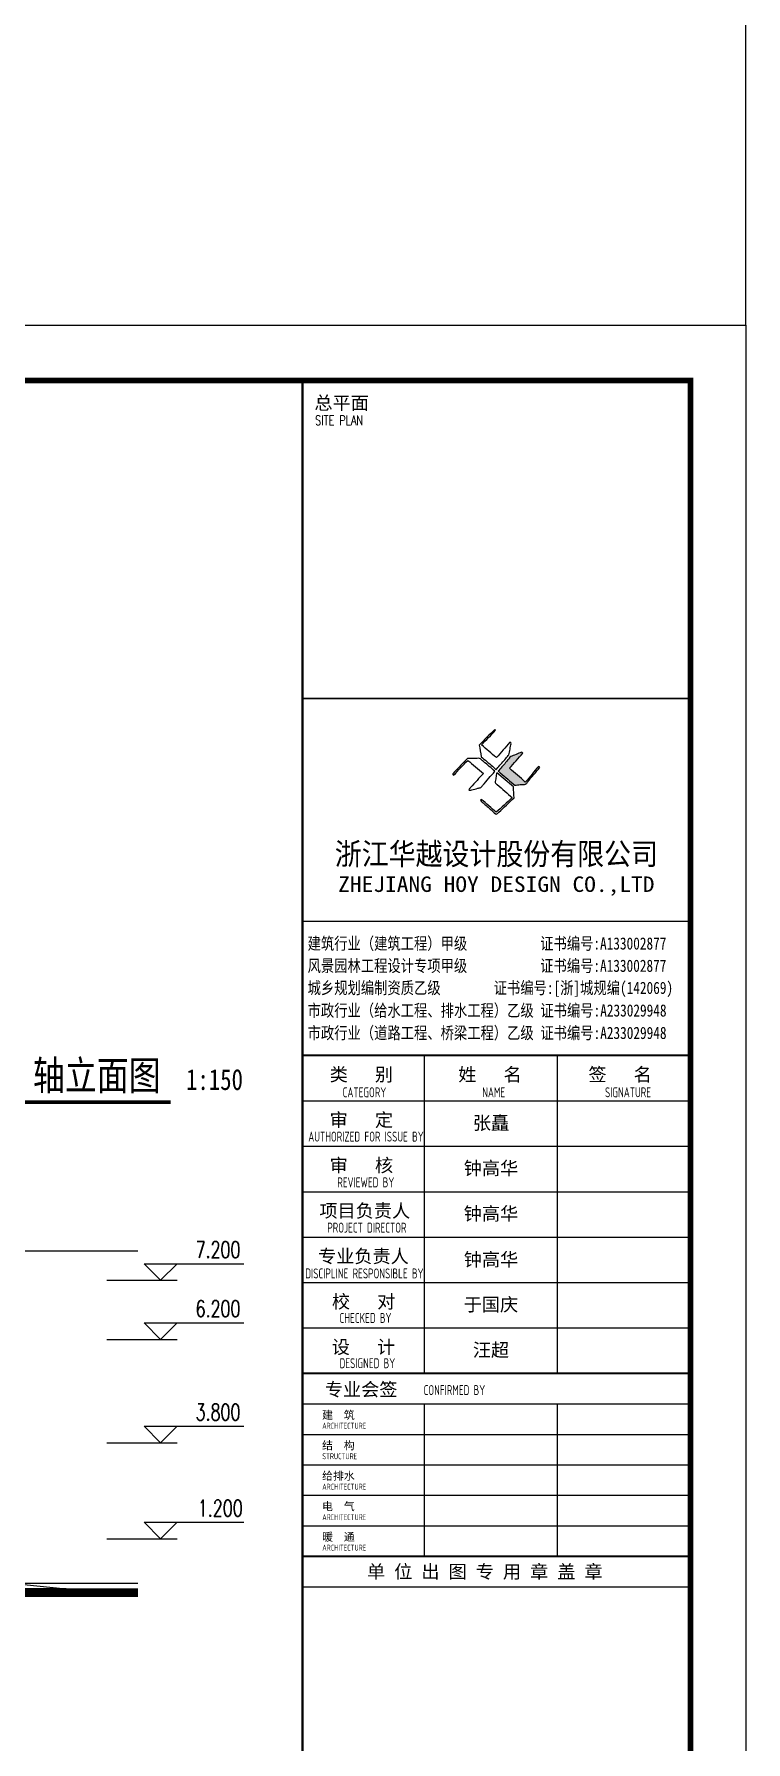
# Model space of a CAD drawing. Header units: millimetres. Extents: x 4455189 to 4808172, y 18512388 to 19204582.
# Drawn here: x 4767708 to 4786974, y 18580855 to 18627088 of the extents above; entities that cross this region are included whole.
import ezdxf
from ezdxf.enums import TextEntityAlignment as Align

# ---------------------------------------------------------------- set-up
doc = ezdxf.new("R2010")
doc.units = ezdxf.units.MM
doc.header["$LTSCALE"] = 1000
doc.header["$MEASUREMENT"] = 0
doc.layers.get('Defpoints').update_dxf_attribs({"color": 1})
for name, color, linetype in [('0 - 立面线', 7, 'Continuous'), ('AXIS_外部', 171, 'Continuous'), ('DIM_SYMB', 165, 'Continuous'), ('PUB_DIM', 161, 'Continuous'), ('PUB_TEXT', 7, 'Continuous'), ('PUB_TITLE', 4, 'Continuous'), ('TK', 4, 'Continuous')]:
    doc.layers.add(name, color=color, linetype=linetype)
doc.styles.add('-宋体', font='', dxfattribs={"width": 0.8})
doc.styles.add('_TCH_DIM', font='SIMPLEX', dxfattribs={"bigfont": 'GBCBIG'})
doc.styles.add('HT', font='simhei.ttf', dxfattribs={"width": 0.7})
doc.styles.add('ROMANS', font='romans', dxfattribs={"width": 0.65, "height": 231.275})
doc.styles.add('TSSD_REIN', font='tssdeng.shx', dxfattribs={"width": 0.7, "bigfont": 'tssdchn.shx'})
doc.styles.add('YAYA', font='', dxfattribs={"width": 0.8, "height": 1})
doc.styles.add('图签宋体', font='', dxfattribs={"height": 300})
doc.styles.add('图签黑体', font='simhei.ttf', dxfattribs={"height": 550})
doc.styles.get('-宋体').set_extended_font_data('SimSun')
doc.styles.get('YAYA').set_extended_font_data('SimSun')
doc.styles.get('图签宋体').set_extended_font_data('NSimSun')

# ---------------------------------------------------------------- blocks, each defined once
blk = doc.blocks.new('A$C053D6479')
at = {"layer": 'PUB_TITLE'}
h = blk.add_hatch(color=256, dxfattribs=at)
h.dxf.hatch_style = 1
edge = h.paths.add_edge_path()
edge.add_spline(control_points=[(1026, 827), (1105, 920), (1188, 1008), (1266, 1102)], knot_values=[13, 13, 13, 13, 14, 14, 14, 14], degree=3, periodic=0)
edge.add_spline(control_points=[(1266, 1102), (1258, 1111), (1249, 1119), (1239, 1116)], knot_values=[12, 12, 12, 12, 13, 13, 13, 13], degree=3, periodic=0)
edge.add_spline(control_points=[(1239, 1116), (1210, 1107), (1179, 1092), (1144, 1077)], knot_values=[11, 11, 11, 11, 12, 12, 12, 12], degree=3, periodic=0)
edge.add_spline(control_points=[(1144, 1077), (1109, 1063), (1069, 1053), (1047, 1038)], knot_values=[10, 10, 10, 10, 11, 11, 11, 11], degree=3, periodic=0)
edge.add_spline(control_points=[(1047, 1038), (1028, 1026), (1007, 992), (991, 972)], knot_values=[9, 9, 9, 9, 10, 10, 10, 10], degree=3, periodic=0)
edge.add_spline(control_points=[(991, 972), (942, 913), (899, 868), (849, 810)], knot_values=[8, 8, 8, 8, 9, 9, 9, 9], degree=3, periodic=0)
edge.add_spline(control_points=[(849, 810), (842, 801), (822, 776), (822, 775)], knot_values=[7, 7, 7, 7, 8, 8, 8, 8], degree=3, periodic=0)
edge.add_spline(control_points=[(822, 775), (823, 771), (848, 752), (859, 744)], knot_values=[6, 6, 6, 6, 7, 7, 7, 7], degree=3, periodic=0)
edge.add_spline(control_points=[(859, 744), (949, 670), (1035, 592), (1122, 521)], knot_values=[5, 5, 5, 5, 6, 6, 6, 6], degree=3, periodic=0)
edge.add_spline(control_points=[(1122, 521), (1153, 527), (1185, 530), (1217, 533)], knot_values=[4, 4, 4, 4, 5, 5, 5, 5], degree=3, periodic=0)
edge.add_spline(control_points=[(1217, 533), (1246, 535), (1293, 532), (1316, 542)], knot_values=[3, 3, 3, 3, 4, 4, 4, 4], degree=3, periodic=0)
edge.add_spline(control_points=[(1316, 542), (1327, 547), (1338, 565), (1349, 579)], knot_values=[2, 2, 2, 2, 3, 3, 3, 3], degree=3, periodic=0)
edge.add_spline(control_points=[(1349, 579), (1423, 670), (1507, 759), (1572, 848)], knot_values=[1, 1, 1, 1, 2, 2, 2, 2], degree=3, periodic=0)
edge.add_spline(control_points=[(1572, 848), (1564, 852), (1561, 861), (1551, 862)], knot_values=[0, 0, 0, 0, 1, 1, 1, 1], degree=3, periodic=0)
edge.add_spline(control_points=[(1551, 862), (1469, 769), (1393, 671), (1310, 579)], knot_values=[15, 15, 15, 15, 16, 16, 16, 16], degree=3, periodic=0)
edge.add_spline(control_points=[(1310, 579), (1216, 662), (1118, 742), (1026, 827)], knot_values=[14, 14, 14, 14, 15, 15, 15, 15], degree=3, periodic=0)
at = {"layer": 'TK'}
for points, knots in [([(1031, 1298), (1066, 1286), (1054, 1262), (1045, 1224), (1036, 1188), (1031, 1158), (1024, 1121), (1020, 1104), (1017, 1085), (1012, 1071), (1004, 1052), (976, 1026), (956, 1003), (906, 946), (866, 899), (814, 839), (806, 829), (789, 806), (787, 806), (777, 804), (728, 856), (719, 864), (651, 922), (580, 978), (514, 1036), (509, 1106), (488, 1176), (479, 1247), (570, 1343), (663, 1436), (758, 1526), (764, 1523), (768, 1518), (774, 1515), (693, 1422), (599, 1343), (520, 1249), (607, 1171), (698, 1096), (789, 1021), (874, 1109), (950, 1206), (1031, 1298)], [0, 0, 0, 0, 1, 1, 1, 2, 2, 2, 3, 3, 3, 4, 4, 4, 5, 5, 5, 6, 6, 6, 7, 7, 7, 8, 8, 8, 9, 9, 9, 10, 10, 10, 11, 11, 11, 12, 12, 12, 13, 13, 13, 14, 14, 14, 14]), ([(555, 949), (624, 891), (699, 833), (760, 773), (689, 691), (614, 604), (539, 517), (529, 505), (516, 487), (506, 482), (492, 475), (469, 472), (452, 467), (416, 456), (383, 448), (342, 438), (323, 433), (297, 422), (293, 440), (291, 452), (313, 470), (322, 480), (400, 566), (477, 652), (553, 736), (460, 815), (366, 894), (270, 970), (183, 883), (101, 791), (16, 703), (-18, 714), (9, 735), (28, 755), (103, 838), (192, 930), (266, 1005), (319, 1009), (387, 1005), (442, 1007), (456, 1008), (472, 1011), (485, 1007), (507, 1000), (534, 967), (555, 949)], [0, 0, 0, 0, 1, 1, 1, 2, 2, 2, 3, 3, 3, 4, 4, 4, 5, 5, 5, 6, 6, 6, 7, 7, 7, 8, 8, 8, 9, 9, 9, 10, 10, 10, 11, 11, 11, 12, 12, 12, 13, 13, 13, 14, 14, 14, 15, 15, 15, 15]), ([(1551, 862), (1561, 861), (1564, 852), (1572, 848), (1507, 759), (1423, 670), (1349, 579), (1338, 565), (1327, 547), (1316, 542), (1293, 532), (1246, 535), (1217, 533), (1185, 530), (1153, 527), (1122, 521), (1035, 592), (949, 670), (859, 744), (848, 752), (823, 771), (822, 775), (822, 776), (842, 801), (849, 810), (899, 868), (942, 913), (991, 972), (1007, 992), (1028, 1026), (1047, 1038), (1069, 1053), (1109, 1063), (1144, 1077), (1179, 1092), (1210, 1107), (1239, 1116), (1249, 1119), (1258, 1111), (1266, 1102), (1188, 1008), (1105, 920), (1026, 827), (1118, 742), (1216, 662), (1310, 579), (1393, 671), (1469, 769), (1551, 862)], [0, 0, 0, 0, 1, 1, 1, 2, 2, 2, 3, 3, 3, 4, 4, 4, 5, 5, 5, 6, 6, 6, 7, 7, 7, 8, 8, 8, 9, 9, 9, 10, 10, 10, 11, 11, 11, 12, 12, 12, 13, 13, 13, 14, 14, 14, 15, 15, 15, 16, 16, 16, 16]), ([(1097, 490), (1100, 425), (1106, 361), (1107, 294), (1018, 207), (925, 121), (830, 33), (818, 21), (800, 0), (787, 0), (768, -1), (725, 49), (712, 60), (662, 103), (616, 143), (568, 186), (545, 207), (518, 224), (499, 250), (501, 259), (511, 261), (516, 267), (609, 192), (696, 111), (785, 33), (883, 118), (977, 208), (1070, 298), (992, 373), (892, 456), (803, 534), (791, 544), (768, 561), (766, 569), (761, 588), (776, 634), (780, 655), (785, 690), (788, 721), (795, 746), (897, 661), (998, 576), (1097, 490)], [0, 0, 0, 0, 1, 1, 1, 2, 2, 2, 3, 3, 3, 4, 4, 4, 5, 5, 5, 6, 6, 6, 7, 7, 7, 8, 8, 8, 9, 9, 9, 10, 10, 10, 11, 11, 11, 12, 12, 12, 13, 13, 13, 14, 14, 14, 14])]:
    blk.add_open_spline(points, degree=3, knots=knots, dxfattribs=at)
blk = doc.blocks.new('GeYuanFrame_60655677', base_point=(18.76, 4.34))
at = {"layer": 'PUB_TITLE'}
for points in [[(554.76, 235.14), (554.76, 292.54)], [(578.76, 235.14), (578.76, 292.54)], [(554.76, 202.14), (554.76, 229.64)], [(578.76, 202.14), (578.76, 229.64)]]:
    blk.add_lwpolyline(points, dxfattribs=at)
at = {"layer": 'TK'}
for p, q in [((43.76, 414.34), (602.76, 414.34)), ((532.76, 316.74), (602.76, 316.74)), ((532.76, 284.34), (602.76, 284.34)), ((532.76, 276.14), (602.76, 276.14)), ((532.76, 267.94), (602.76, 267.94)), ((532.76, 259.74), (602.76, 259.74)), ((532.76, 251.54), (602.76, 251.54)), ((532.76, 243.34), (602.76, 243.34)), ((532.76, 235.14), (602.76, 235.14)), ((532.76, 235.14), (602.76, 235.14))]:
    blk.add_line(p, q, dxfattribs=at)
for points in [[(18.76, 424.34), (612.76, 424.34), (612.76, 4.34), (18.76, 4.34), (18.76, 424.34)], [(532.76, 292.54), (602.76, 292.54)], [(532.76, 235.14), (602.76, 235.14)], [(532.76, 229.64), (602.76, 229.64)], [(532.76, 224.14), (602.76, 224.14)], [(532.76, 218.64), (602.76, 218.64)], [(532.76, 213.14), (602.76, 213.14)], [(532.76, 207.64), (602.76, 207.64)], [(532.76, 202.14), (602.76, 202.14)], [(532.76, 196.64), (602.76, 196.64)]]:
    blk.add_lwpolyline(points, dxfattribs=at)
at = {"layer": 'TK', "const_width": 1}
blk.add_lwpolyline([(602.76, 414.34), (43.76, 414.34), (43.76, 14.34), (602.76, 14.34)], close=True, dxfattribs=at)
at = {"layer": 'TK'}
for points, const_width in [([(532.76, 414.34), (532.76, 14.34)], 0.4), ([(532.76, 356.95), (602.76, 356.95)], 0.35), ([(532.76, 292.54), (602.76, 292.54)], 0.35), ([(532.76, 292.54), (602.76, 292.54)], 0.35), ([(532.76, 235.14), (602.76, 235.14)], 0.35), ([(532.76, 202.14), (602.76, 202.14)], 0.35)]:
    blk.add_lwpolyline(points, dxfattribs=dict(at, const_width=const_width))
at = {"layer": 'PUB_TITLE', "xscale": 0.01000000000021828, "yscale": 0.01000000000021828, "zscale": 0.01}
blk.add_blockref('A$C053D6479', (559.86, 336.08), dxfattribs=at)
at = {"layer": 'TK', "style": '图签宋体'}
for s, height, p in [('总平面', 2.4, (534.9, 409.1)), ('类   别', 2.4, (537.65, 287.9)), ('姓   名', 2.4, (560.87, 287.9)), ('签   名', 2.4, (584.35, 287.9)), ('审   定', 2.4, (537.65, 279.7)), ('审   核', 2.4, (537.65, 271.5)), ('项目负责人', 2.4, (535.8, 263.3)), ('专业负责人', 2.4, (535.56, 255.1)), ('校   对', 2.4, (538.06, 246.9)), ('设   计', 2.4, (538.03, 238.7)), ('专业会签', 2.4, (536.79, 231.05)), ('建  筑', 1.44, (536.28, 226.92)), ('结  构', 1.44, (536.28, 221.42)), ('给排水', 1.44, (536.28, 215.92)), ('电  气', 1.44, (536.28, 210.42)), ('暖  通', 1.44, (536.28, 204.92)), ('单 位 出 图 专 用 章 盖 章', 2.4, (544.39, 198.16))]:
    blk.add_text(s, height=height, dxfattribs=at).set_placement(p)
at = {"layer": 'TK'}
for s, height, style, width, p in [('SITE PLAN', 1.697, 'ROMANS', 0.76, (535.02, 406.31)), ('建筑行业（建筑工程）甲级           证书编号:A133002877', 2.2, '-宋体', 0.8, (533.67, 311.64)), ('风景园林工程设计专项甲级           证书编号:A133002877', 2.2, '-宋体', 0.8, (533.67, 307.62)), ('城乡规划编制资质乙级        证书编号:[浙]城规编(142069)', 2.2, '-宋体', 0.8, (533.67, 303.63)), ('市政行业（给水工程、排水工程）乙级 证书编号:A233029948', 2.2, '-宋体', 0.8, (533.67, 299.55)), ('市政行业（道路工程、桥梁工程）乙级 证书编号:A233029948', 2.2, '-宋体', 0.8, (533.67, 295.5)), ('CATEGORY', 1.8, 'TSSD_REIN', 0.7, (539.99, 284.98)), ('NAME', 1.8, 'TSSD_REIN', 0.7, (565.18, 284.98)), ('SIGNATURE', 1.8, 'TSSD_REIN', 0.7, (587.34, 284.98)), ('AUTHORIZED FOR ISSUE BY', 1.8, 'TSSD_REIN', 0.7, (533.79, 276.98)), ('REVIEWED BY', 1.8, 'TSSD_REIN', 0.7, (539.03, 268.72)), ('PROJECT DIRECTOR', 1.8, 'TSSD_REIN', 0.7, (537.22, 260.55)), ('DISCIPLINE RESPONSIBLE BY', 1.8, 'TSSD_REIN', 0.7, (533.25, 252.28)), ('CHECKED BY', 1.8, 'TSSD_REIN', 0.7, (539.42, 244.25)), ('DESIGNED BY', 1.8, 'TSSD_REIN', 0.7, (539.43, 236.08)), ('CONFIRMED BY', 1.8, 'TSSD_REIN', 0.7, (554.61, 231.23)), ('ARCHITECTURE', 1.08, 'TSSD_REIN', 0.7, (536.32, 225.15)), ('STRUCTURE', 1.08, 'TSSD_REIN', 0.7, (536.32, 219.65)), ('ARCHITECTURE', 1.08, 'TSSD_REIN', 0.7, (536.32, 214.15)), ('ARCHITECTURE', 1.08, 'TSSD_REIN', 0.7, (536.32, 208.65)), ('ARCHITECTURE', 1.08, 'TSSD_REIN', 0.7, (536.32, 203.15))]:
    blk.add_text(s, height=height, dxfattribs=dict(at, style=style, width=width)).set_placement(p)
for s, height, style, width, p in [('浙江华越设计股份有限公司', 3.96, 'HT', 0.9, (567.74, 328.97)), ('ZHEJIANG HOY DESIGN CO.,LTD', 2.8, '图签黑体', 1.11, (567.73, 323.1))]:
    blk.add_text(s, height=height, dxfattribs=dict(at, style=style, width=width)).set_placement(p, align=Align.MIDDLE)
at = {"layer": 'TK', "char_height": 2.4, "width": 24, "attachment_point": 5, "style": '图签宋体'}
for s, insert in [('张矗', (566.76, 280.21)), ('钟高华', (566.76, 272.04)), ('钟高华', (566.76, 263.84)), ('钟高华', (566.76, 255.57)), ('于国庆', (566.76, 247.44)), ('汪超', (566.76, 239.24))]:
    blk.add_mtext(s, dxfattribs=dict(at, insert=insert))

msp = doc.modelspace()

# ---------------------------------------------------------------- linework, layer by layer
msp.add_lwpolyline([(4768572.7, 18585001.3), (4767072.7, 18585001.3), (4767072.7, 18585151.3)], close=True)
at = {"layer": '0 - 立面线'}
for p, q in [((4709096.8, 18585001.3), (4770518.4, 18585001.3)), ((4709096.8, 18584801.3), (4770518.4, 18584801.3))]:
    msp.add_line(p, q, dxfattribs=at)
at = {"layer": '0 - 立面线', "const_width": 200}
msp.add_lwpolyline([(4709096.8, 18584901.3), (4770518.4, 18584901.3)], dxfattribs=at)
at = {"layer": 'AXIS_外部'}
msp.add_lwpolyline([(4786974.2, 18642898.5), (4756687.8, 18642898.5), (4756687.8, 18619210.3), (4786974.2, 18619210.3)], close=True, dxfattribs=at)
at = {"layer": 'Defpoints'}
for p, q in [((4709096.8, 18594151.3), (4770518.4, 18594151.3)), ((4709096.8, 18585151.3), (4770518.4, 18585151.3))]:
    msp.add_line(p, q, dxfattribs=at)
at = {"layer": 'DIM_SYMB', "const_width": 105}
msp.add_lwpolyline([(4765119.6, 18598173.6), (4771399.3, 18598173.6)], dxfattribs=at)
at = {"layer": 'PUB_DIM'}
for p, q in [((4771132.7, 18593351.3), (4770682.7, 18593801.3)), ((4770682.7, 18593801.3), (4773382.7, 18593801.3)), ((4771132.7, 18593351.3), (4771582.7, 18593801.3)), ((4769671.3, 18593351.3), (4771582.7, 18593351.3)), ((4771132.7, 18591751.3), (4770682.7, 18592201.3)), ((4770682.7, 18592201.3), (4773382.7, 18592201.3)), ((4771132.7, 18591751.3), (4771582.7, 18592201.3)), ((4769671.3, 18591751.3), (4771582.7, 18591751.3)), ((4771132.7, 18588951.3), (4770682.7, 18589401.3)), ((4770682.7, 18589401.3), (4773382.7, 18589401.3)), ((4771132.7, 18588951.3), (4771582.7, 18589401.3)), ((4769671.3, 18588951.3), (4771582.7, 18588951.3)), ((4771132.7, 18586351.3), (4770682.7, 18586801.3)), ((4770682.7, 18586801.3), (4773382.7, 18586801.3)), ((4771132.7, 18586351.3), (4771582.7, 18586801.3)), ((4769671.3, 18586351.3), (4771582.7, 18586351.3))]:
    msp.add_line(p, q, dxfattribs=at)

# ---------------------------------------------------------------- block references
at = {"layer": 'AXIS_外部', "xscale": 150, "yscale": 150, "zscale": 150}
msp.add_blockref('GeYuanFrame_60655677', (4697874.2, 18556210.3), dxfattribs=at)

# ---------------------------------------------------------------- texts
at = {"layer": 'PUB_TEXT'}
for s, height, style, width, p in [('轴立面图', 793.04, 'YAYA', 0.8, (4767673.3, 18598503.2)), ('1:150', 566.46, 'YAYA', 0.8, (4771819.3, 18598503.2)), ('7.200', 446.25, '_TCH_DIM', 0.705882, (4772077.7, 18593958.8)), ('6.200', 446.25, '_TCH_DIM', 0.705882, (4772077.7, 18592358.8)), ('3.800', 446.25, '_TCH_DIM', 0.705882, (4772077.7, 18589558.8)), ('1.200', 446.25, '_TCH_DIM', 0.705882, (4772137.7, 18586958.8))]:
    msp.add_text(s, height=height, dxfattribs=dict(at, style=style, width=width)).set_placement(p)

doc.saveas('drawing.dxf')
